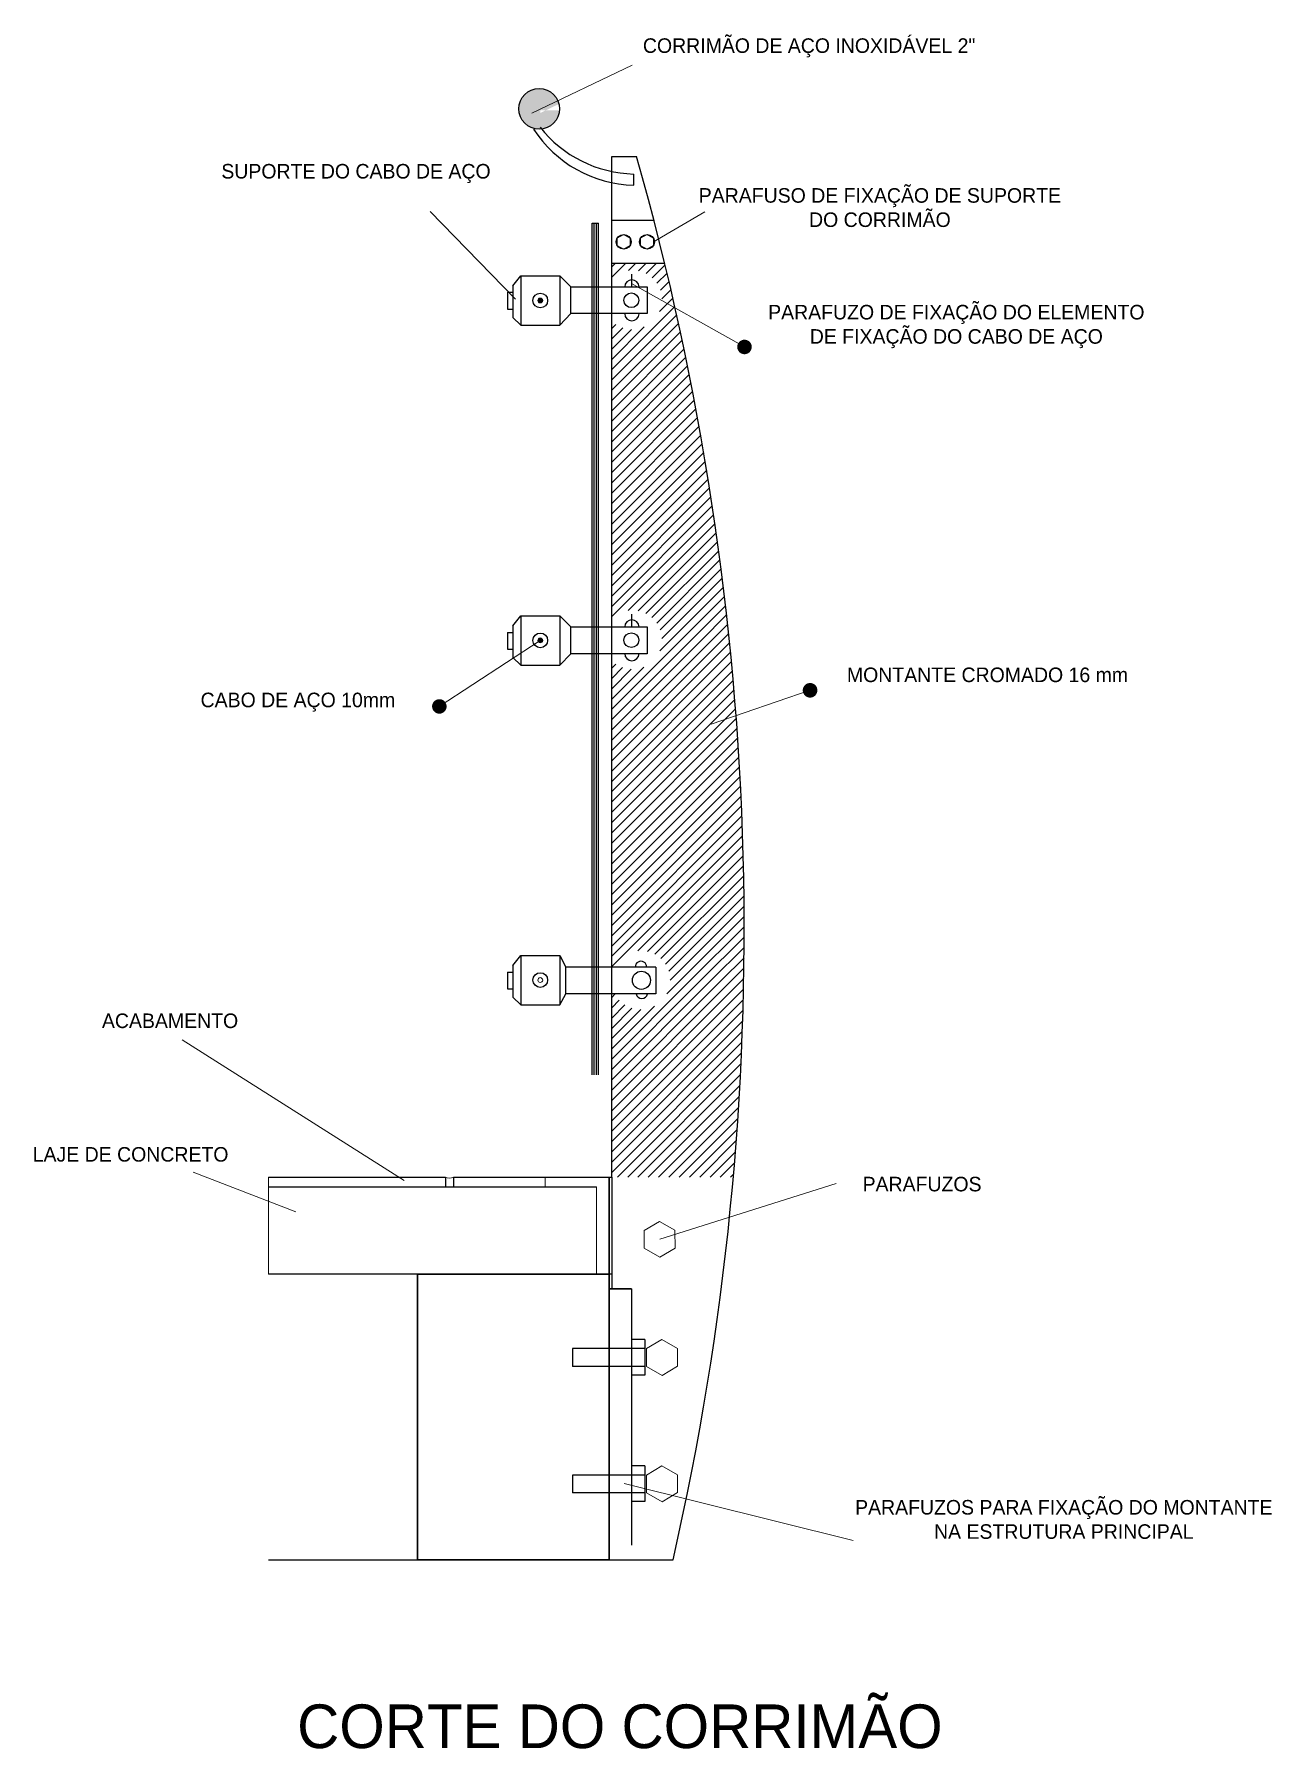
# Model space of a CAD drawing. Header units: millimetres. Extents: x 908.4 to 963.4, y 274.9 to 316.3.
# Drawn here: x 936.444 to 937.488, y 283.787 to 285.233 of the extents above; entities that cross this region are included whole.
import ezdxf

# ---------------------------------------------------------------- set-up
doc = ezdxf.new("R2010")
doc.units = ezdxf.units.MM
doc.header["$LTSCALE"] = 10
doc.layers.add('ESCALERA', color=90, linetype='Continuous')
doc.layers.add('HACHES', color=252, linetype='Continuous')
doc.layers.add('PN-03', color=180, linetype='Continuous', lineweight=30)
doc.layers.add('TEXTOS', color=90, linetype='Continuous', lineweight=9)
doc.styles.add('FER2', font='', dxfattribs={"height": 1.5})
doc.styles.get('FER2').set_extended_font_data('Dauphin')
pattern_1 = [(45, (2192.5787845, -272.9330735), (-0.00434222607, 0.00434222607), [])]

msp = doc.modelspace()

# ---------------------------------------------------------------- hatches: boundary and pattern name
at = {"layer": 'ESCALERA', "ltscale": 0.1}
h = msp.add_hatch(color=256, dxfattribs=at)
h.paths.add_polyline_path([(936.8712, 285.1875, 0.429246), (936.8531, 285.1704, 0.019142), (936.8532, 285.1691), (936.8712, 285.1691)])
h.paths.add_polyline_path([(936.8712, 285.1875), (936.8712, 285.1691), (936.8874, 285.1691, 0.019142), (936.8874, 285.1704, 0.399339)])
h.paths.add_polyline_path([(936.8712, 285.1691), (936.8532, 285.1691, 0.406762), (936.8712, 285.1532)])
h.paths.add_polyline_path([(936.8874, 285.1704, 0.060174), (936.887, 285.1745), (936.8712, 285.1669), (936.8712, 285.1532, 0.399339)])
at = {"layer": 'HACHES'}
h = msp.add_hatch(dxfattribs=at)
h.set_pattern_fill('LINE', color=256, scale=0.014873, angle=90, style=0)
h.set_pattern_definition([(90, (4201.4490355, -1146.6589735), (-0.0018591344764, 1e-19), [])])
h.paths.add_polyline_path([(936.9137, 285.0087), (936.9205, 285.0087), (936.9205, 285.0739), (936.9137, 285.0739)])
h.paths.add_polyline_path([(936.9137, 284.4351), (936.9205, 284.4351), (936.9205, 285.0087), (936.9137, 285.0087)])
h.paths.add_polyline_path([(936.9137, 284.3554), (936.9205, 284.3554), (936.9205, 284.4351), (936.9137, 284.4351)])
at = {"layer": 'HACHES', "ltscale": 0.1}
h = msp.add_hatch(dxfattribs=at)
h.set_pattern_fill('ANSI31', color=256, scale=0.049127, style=0)
h.set_pattern_definition(pattern_1)
h.paths.add_polyline_path([(936.9739, 285.0087), (936.9836, 285.0087, 0.003399), (936.9762, 285.0403), (936.9315, 285.0403), (936.9315, 285.0272, -0.671478)])
h = msp.add_hatch(dxfattribs=at)
h.set_pattern_fill('ANSI31', color=256, scale=0.049127, style=0)
h.set_pattern_definition(pattern_1)
h.paths.add_polyline_path([(936.9836, 285.0087), (936.9739, 285.0087, -0.654066), (936.9315, 284.9914), (936.9315, 284.7404, -0.662737), (936.9739, 284.7225, -0.006049), (936.9739, 284.7219), (937.0308, 284.7219, 0.030469)])
h = msp.add_hatch(dxfattribs=at)
h.set_pattern_fill('ANSI31', color=256, scale=0.049127, style=0)
h.set_pattern_definition(pattern_1)
h.paths.add_polyline_path([(937.0308, 284.7219), (936.9739, 284.7219, -0.654066), (936.9315, 284.7046), (936.9315, 284.4463), (936.9337, 284.4463, -0.798327), (936.9809, 284.4351), (937.0429, 284.4351, 0.03009)])
h = msp.add_hatch(dxfattribs=at)
h.set_pattern_fill('ANSI31', color=256, scale=0.049127, style=0)
h.set_pattern_definition(pattern_1)
h.paths.add_polyline_path([(937.0429, 284.4351), (936.9809, 284.4351, -0.778211), (936.934, 284.4237), (936.9315, 284.4237), (936.9315, 284.2874), (936.9315, 284.2691), (937.0341, 284.2691, 0.017413)])
at = {"layer": 'TEXTOS', "ltscale": 0.1}
h = msp.add_hatch(color=256, dxfattribs=at)
edge = h.paths.add_edge_path()
edge.add_arc((936.8712, 285.0087), 0.00205, 0, 360)
h = msp.add_hatch(color=256, dxfattribs=at)
edge = h.paths.add_edge_path()
edge.add_arc((936.8712, 284.7219), 0.00205, 0, 360)

# ---------------------------------------------------------------- linework, layer by layer
at = {"layer": 'ESCALERA'}
for p, q in [((936.9315, 284.2691), (936.9315, 285.1303)), ((936.9315, 285.1303), (936.9525, 285.1303)), ((936.95, 285.1154), (936.95, 285.106)), ((936.9315, 285.0764), (936.9671, 285.0764)), ((936.9315, 285.0403), (936.9762, 285.0403)), ((936.9481, 285.0309), (936.9481, 285.0202)), ((936.848, 285.0211), (936.8547, 285.0294)), ((936.848, 285.0211), (936.848, 284.9943)), ((936.8547, 285.0294), (936.8876, 285.0294)), ((936.8547, 285.0294), (936.8547, 284.9878)), ((936.8876, 285.0294), (936.8876, 284.9878)), ((936.8876, 285.0294), (936.8969, 285.0202)), ((936.8969, 285.0202), (936.9615, 285.0202)), ((936.8969, 284.9976), (936.8969, 285.0202)), ((936.9615, 285.0202), (936.9615, 284.9976)), ((936.8435, 285.0156), (936.848, 285.0156)), ((936.8435, 285.0156), (936.8435, 285.0015)), ((936.8435, 285.0015), (936.848, 285.0015)), ((936.8547, 284.9878), (936.848, 284.9943)), ((936.8547, 284.9878), (936.8876, 284.9878)), ((936.8969, 284.9976), (936.8876, 284.9878)), ((936.9615, 284.9976), (936.8969, 284.9976)), ((936.848, 284.7343), (936.8547, 284.7425)), ((936.8547, 284.7425), (936.8876, 284.7425)), ((936.8547, 284.7425), (936.8547, 284.701)), ((936.8876, 284.7425), (936.8876, 284.701)), ((936.8876, 284.7425), (936.8969, 284.7333)), ((936.9481, 284.744), (936.9481, 284.7333)), ((936.8435, 284.7287), (936.848, 284.7287)), ((936.8435, 284.7287), (936.8435, 284.7146)), ((936.848, 284.7343), (936.848, 284.7075)), ((936.8969, 284.7333), (936.9615, 284.7333)), ((936.8969, 284.7107), (936.8969, 284.7333)), ((936.9615, 284.7333), (936.9615, 284.7107)), ((936.8435, 284.7146), (936.848, 284.7146)), ((936.8547, 284.701), (936.848, 284.7075)), ((936.8547, 284.701), (936.8876, 284.701)), ((936.8969, 284.7107), (936.8876, 284.701)), ((936.9615, 284.7107), (936.8969, 284.7107)), ((936.848, 284.4477), (936.8547, 284.4559)), ((936.8547, 284.4559), (936.8876, 284.4559)), ((936.8547, 284.4559), (936.8547, 284.4144)), ((936.8876, 284.4559), (936.8876, 284.4144)), ((936.8876, 284.4559), (936.8929, 284.4463)), ((936.8435, 284.4421), (936.848, 284.4421)), ((936.8435, 284.4421), (936.8435, 284.428)), ((936.848, 284.4477), (936.848, 284.4209)), ((936.9686, 284.4463), (936.8929, 284.4463)), ((936.8929, 284.4237), (936.8929, 284.4463)), ((936.9686, 284.4463), (936.9686, 284.4237)), ((936.8435, 284.428), (936.848, 284.428)), ((936.8876, 284.4144), (936.8929, 284.4237)), ((936.9686, 284.4237), (936.8929, 284.4237)), ((936.8547, 284.4144), (936.848, 284.4209)), ((936.8547, 284.4144), (936.8876, 284.4144)), ((936.642, 284.2691), (936.7911, 284.2691)), ((936.7911, 284.2691), (936.7911, 284.2609)), ((936.7979, 284.2691), (936.7979, 284.2609)), ((936.7979, 284.2691), (936.9315, 284.2691)), ((936.9315, 284.2691), (936.9315, 284.1749)), ((936.642, 284.2609), (936.9186, 284.2609)), ((936.9315, 284.1872), (936.642, 284.1872)), ((936.7677, 284.1872), (936.7677, 284.1749)), ((936.9481, 284.1749), (936.9481, 283.9585)), ((936.8983, 284.1243), (936.8983, 284.1092)), ((936.9293, 284.1243), (936.8983, 284.1243)), ((936.9595, 284.1243), (936.9293, 284.1243)), ((936.9595, 284.1319), (936.9481, 284.1319)), ((936.9595, 284.1319), (936.9595, 284.1019)), ((936.9293, 284.1092), (936.8983, 284.1092)), ((936.9595, 284.1092), (936.9293, 284.1092)), ((936.9595, 284.1019), (936.9481, 284.1019)), ((936.9595, 284.0253), (936.9481, 284.0253)), ((936.9595, 284.0253), (936.9595, 283.9953)), ((936.8983, 284.0177), (936.8983, 284.0026)), ((936.9293, 284.0177), (936.8983, 284.0177)), ((936.9595, 284.0177), (936.9293, 284.0177)), ((936.9293, 284.0026), (936.8983, 284.0026)), ((936.9595, 284.0026), (936.9293, 284.0026)), ((936.9595, 283.9953), (936.9481, 283.9953)), ((936.642, 283.9462), (936.9833, 283.9462)), ((936.7677, 283.9585), (936.7677, 283.9462))]:
    msp.add_line(p, q, dxfattribs=at)
for centre, radius in [((936.8703, 285.1704), 0.0172), ((936.9416, 285.0582), 0.00624), ((936.9613, 285.0582), 0.00624), ((936.8712, 285.0087), 0.00624), ((936.9481, 285.0089), 0.00624), ((936.8712, 284.7219), 0.00624), ((936.9481, 284.7221), 0.00624), ((936.8712, 284.4353), 0.00624), ((936.9566, 284.4351), 0.00764)]:
    msp.add_circle(centre, radius, dxfattribs=at)
for centre, radius, start, end in [((936.9527, 285.21), 0.104, 213.0252, 268.5322), ((936.9527, 285.2194), 0.104, 218.2601, 268.5322), ((934.656, 284.4781), 2.3873, 347.1251, 15.8538), ((936.9485, 285.02), 0.00604, 1.5964, 178.4036), ((936.9485, 284.9976), 0.00604, 180.7566, 359.2434), ((936.9485, 284.7332), 0.00604, 1.5964, 178.4036), ((936.9485, 284.7108), 0.00604, 180.7566, 359.2434), ((936.9562, 284.4463), 0.00487, 359.7703, 180.2297), ((936.9569, 284.4246), 0.00487, 191.1496, 348.8504)]:
    msp.add_arc(centre, radius, start, end, dxfattribs=at)
at = {"layer": 'HACHES'}
msp.add_line((936.9149, 285.0739), (936.9204, 285.0739), dxfattribs=at)
at = {"layer": 'PN-03', "ltscale": 0.1}
for p, q in [((936.9293, 284.2689), (936.9293, 283.9462)), ((936.9481, 284.1749), (936.9293, 284.1749))]:
    msp.add_line(p, q, dxfattribs=at)
msp.add_lwpolyline([(936.7677, 284.1872), (936.9293, 284.1872), (936.9293, 283.9462), (936.7677, 283.9462)], close=True, dxfattribs=at)
at = {"layer": 'TEXTOS', "ltscale": 0.1}
for p, q in [((936.9667, 285.0582), (937.0102, 285.0835)), ((936.9481, 285.0231), (937.0435, 284.9695)), ((937.0989, 284.6798), (937.0154, 284.6512)), ((936.665, 284.2397), (936.5784, 284.2732)), ((936.642, 284.2691), (936.642, 284.2609)), ((936.642, 284.2609), (936.642, 284.1872)), ((936.9421, 284.0104), (937.1352, 283.9625))]:
    msp.add_line(p, q, dxfattribs=at)
for points in [[(936.8642, 285.1669), (936.9487, 285.2074)], [(936.8503, 285.0098), (936.7783, 285.0838)], [(936.8712, 284.7219), (936.786, 284.6662)], [(936.7563, 284.2662), (936.569, 284.385)], [(936.9186, 284.2609), (936.8754, 284.2609), (936.8754, 284.2691), (936.9315, 284.2691)], [(936.9315, 284.2691), (936.9315, 284.1872), (936.9186, 284.1872), (936.9186, 284.2609)], [(936.972, 284.2168), (937.1209, 284.2636)]]:
    msp.add_lwpolyline(points, dxfattribs=at)
for points in [[(936.9416, 285.0645), (936.9362, 285.0614), (936.9362, 285.0551), (936.9416, 285.052), (936.947, 285.0551), (936.947, 285.0614)], [(936.9613, 285.0645), (936.9559, 285.0614), (936.9559, 285.0551), (936.9613, 285.052), (936.9667, 285.0551), (936.9667, 285.0614)], [(936.9589, 284.209), (936.972, 284.2015), (936.9851, 284.2092), (936.9849, 284.2243), (936.9718, 284.2317), (936.9588, 284.2241)], [(936.9609, 284.1092), (936.974, 284.1017), (936.9871, 284.1094), (936.987, 284.1245), (936.9738, 284.132), (936.9608, 284.1243)], [(936.9609, 284.0026), (936.974, 283.9951), (936.9871, 284.0028), (936.987, 284.0179), (936.9738, 284.0254), (936.9608, 284.0177)]]:
    msp.add_lwpolyline(points, close=True, dxfattribs=at)
at = {"layer": 'TEXTOS', "ltscale": 0.1, "const_width": 0.00614}
for points in [[(937.0405, 284.9695, 1), (937.0466, 284.9695, 1)], [(937.0958, 284.6798, 1), (937.102, 284.6798, 1)], [(936.783, 284.6662, 1), (936.7891, 284.6662, 1)]]:
    msp.add_lwpolyline(points, format="xyb", close=True, dxfattribs=at)
at = {"layer": 'TEXTOS', "ltscale": 0.1}
for centre in [(936.8712, 285.0087), (936.8712, 284.7219), (936.8712, 284.4353)]:
    msp.add_circle(centre, 0.00205, dxfattribs=at)
msp.add_arc((936.7945, 284.2751), 0.00695, 240.4239, 299.5761, dxfattribs=at)

# ---------------------------------------------------------------- texts
at = {"layer": 'TEXTOS', "ltscale": 0.1, "attachment_point": 2, "style": 'FER2'}
for s, insert, char_height, width in [('{\\fBankGothic Lt BT|b0|i0|c0|p34;CORRIMÃO DE AÇO INOXIDÁVEL 2"}', (937.0981, 285.2299), 0.012282, 0.360262), ('{\\fBankGothic Lt BT|b0|i0|c0|p34;SUPORTE DO CABO DE AÇO}', (936.7157, 285.1239), 0.012282, 0.229708), ('{\\fBankGothic Lt BT|b0|i0|c0|p34;PARAFUSO DE FIXAÇÃO DE SUPORTE DO CORRIMÃO}', (937.1578, 285.1035), 0.012282, 0.329), ('{\\fBankGothic Lt BT|b0|i0|c0|p34;PARAFUZO DE FIXAÇÃO DO ELEMENTO DE FIXAÇÃO DO CABO DE AÇO}', (937.2223, 285.005), 0.012282, 0.32919), ('{\\fBankGothic Lt BT|b0|i0|c0|p34;MONTANTE CROMADO 16 mm}', (937.2486, 284.699), 0.012282, 0.397783), ('{\\fBankGothic Lt BT|b0|i0|c0|p34;CABO DE AÇO 10mm}', (936.6667, 284.6778), 0.012282, 0.230077), ('{\\fBankGothic Lt BT|b0|i0|c0|p34;ACABAMENTO}', (936.5588, 284.4071), 0.012282, 0.230077), ('{\\fBankGothic Lt BT|b0|i0|c0|p34;LAJE DE CONCRETO}', (936.5255, 284.2944), 0.012282, 0.230077), ('{\\fBankGothic Lt BT|b0|i0|c0|p34;PARAFUZOS}', (937.1934, 284.2693), 0.012282, 0.258734), ('{\\fBankGothic Lt BT|b0|i0|c0|p34;PARAFUZOS PARA FIXAÇÃO DO MONTANTE NA ESTRUTURA PRINCIPAL}', (937.313, 283.9966), 0.012282, 0.368123), ('{\\fBankGothic Md BT|b0|i0|c0|p34;CORTE DO CORRIMÃO}', (936.9384, 283.8241), 0.036845, 0.69023)]:
    msp.add_mtext(s, dxfattribs=dict(at, insert=insert, char_height=char_height, width=width))

doc.saveas('drawing.dxf')
